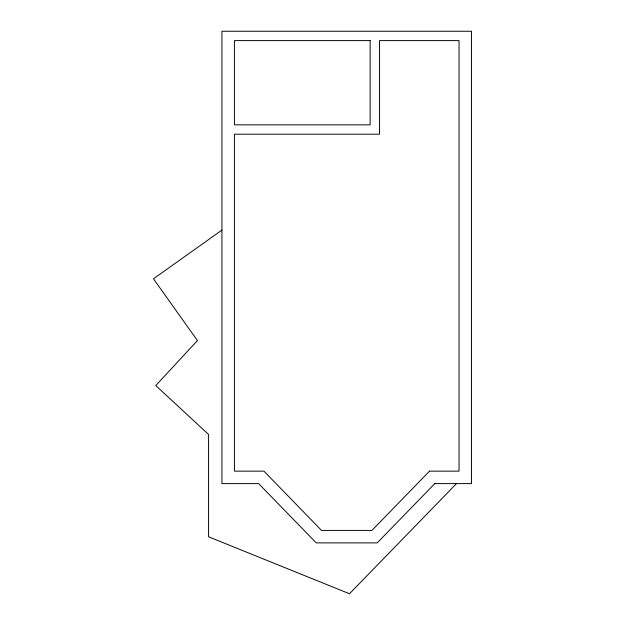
<?xml version="1.0" encoding="UTF-8"?>
<svg xmlns="http://www.w3.org/2000/svg" width="625" height="625" viewBox="0 0 625 625"><rect width="100%" height="100%" fill="white"/><g stroke="black" fill="none" stroke-linecap="round" stroke-linejoin="round"><path stroke-width="0.94" d="M456.484 483.617L349.484 593.75L208.57 536.797L208.57 434.453L155.773 385.555L197.438 340.578L153.477 278.812L221.938 230.086M429.523 471.141L371.938 530.414L321.523 530.414L263.938 471.141L234.414 471.141L234.414 134.203L379.5 134.203L379.5 40.609L459.039 40.609L459.039 471.141L429.523 471.141M434.797 483.617L377.211 542.891L316.25 542.891L258.664 483.617L221.938 483.617L221.938 31.25L471.523 31.25L471.523 483.617L434.797 483.617M370.141 40.609L234.414 40.609L234.414 124.844L370.141 124.844L370.141 40.609"/></g></svg>
